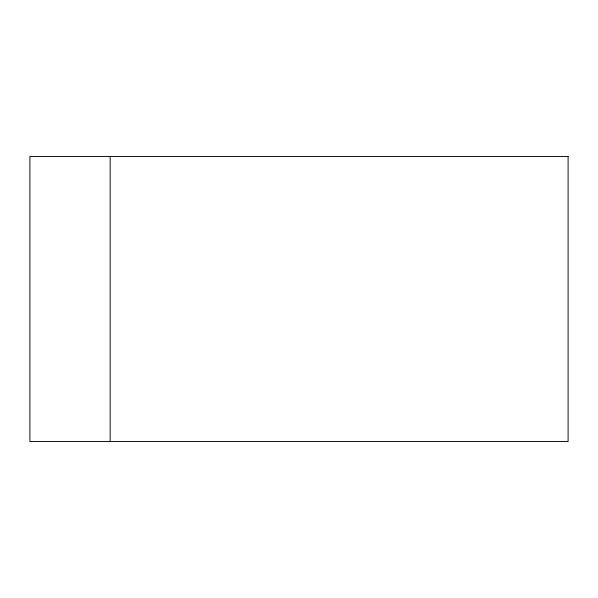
<?xml version="1.0" encoding="UTF-8"?>
<svg xmlns="http://www.w3.org/2000/svg" width="598" height="598" viewBox="0 0 598 598"><rect width="100%" height="100%" fill="white"/><g stroke="black" fill="none" stroke-linecap="round" stroke-linejoin="round"><path stroke-width="0.9" d="M110.167 156.459L110.167 441.541M568.1 156.459L29.9 156.459L29.9 441.541L568.1 441.541L568.1 156.459"/></g></svg>
